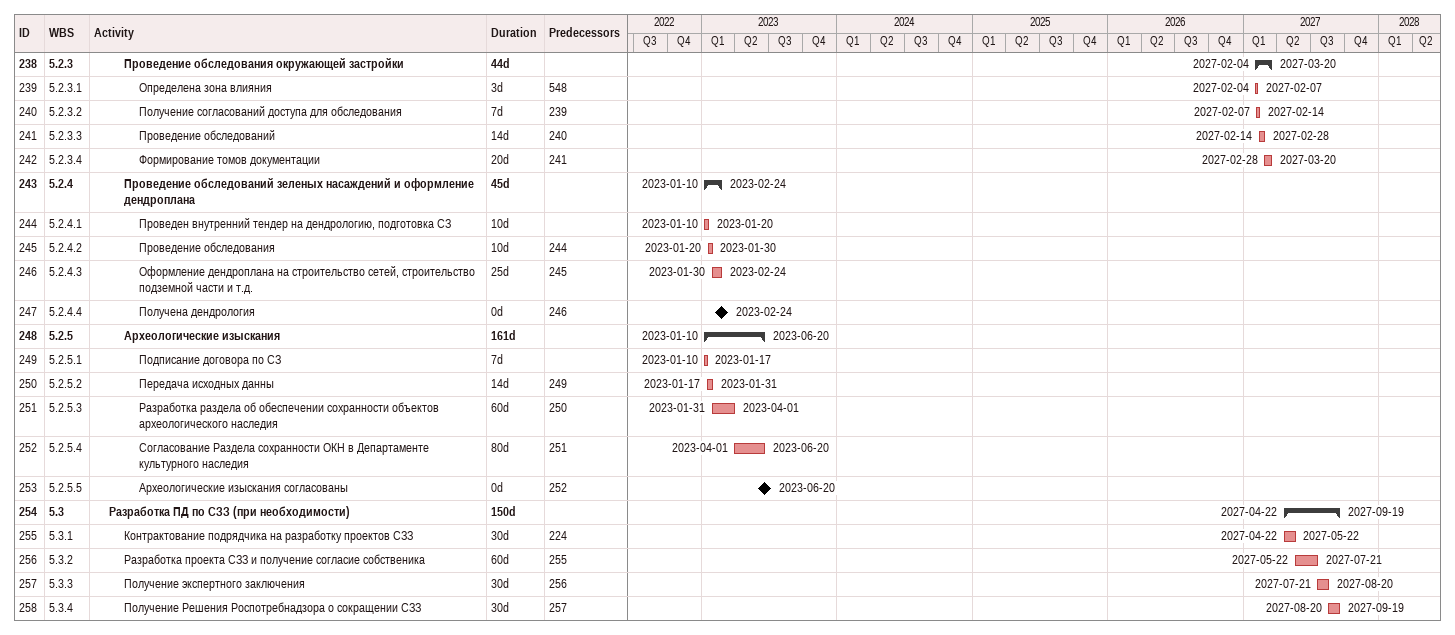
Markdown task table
| ID | WBS | Task | Duration | Start | Finish | Predecessors |
|---|---|---|---|---|---|---|
| 238 | 5.2.3 | **Проведение обследования окружающей застройки** | 44d | 2027-02-04 | 2027-03-20 |  |
| 239 | 5.2.3.1 | Определена зона влияния | 3d | 2027-02-04 | 2027-02-07 | 548 |
| 240 | 5.2.3.2 | Получение согласований доступа для обследования | 7d | 2027-02-07 | 2027-02-14 | 239 |
| 241 | 5.2.3.3 | Проведение обследований | 14d | 2027-02-14 | 2027-02-28 | 240 |
| 242 | 5.2.3.4 | Формирование томов документации | 20d | 2027-02-28 | 2027-03-20 | 241 |
| 243 | 5.2.4 | **Проведение обследований зеленых насаждений и оформление дендроплана** | 45d | 2023-01-10 | 2023-02-24 |  |
| 244 | 5.2.4.1 | Проведен внутренний тендер на дендрологию, подготовка СЗ | 10d | 2023-01-10 | 2023-01-20 |  |
| 245 | 5.2.4.2 | Проведение обследования | 10d | 2023-01-20 | 2023-01-30 | 244 |
| 246 | 5.2.4.3 | Оформление дендроплана на строительство сетей, строительство подземной части и т.д. | 25d | 2023-01-30 | 2023-02-24 | 245 |
| 247 | 5.2.4.4 | Получена дендрология | 0d | 2023-02-24 | 2023-02-24 | 246 |
| 248 | 5.2.5 | **Археологические изыскания** | 161d | 2023-01-10 | 2023-06-20 |  |
| 249 | 5.2.5.1 | Подписание договора по СЗ | 7d | 2023-01-10 | 2023-01-17 |  |
| 250 | 5.2.5.2 | Передача исходных данны | 14d | 2023-01-17 | 2023-01-31 | 249 |
| 251 | 5.2.5.3 | Разработка раздела об обеспечении сохранности объектов археологического наследия | 60d | 2023-01-31 | 2023-04-01 | 250 |
| 252 | 5.2.5.4 | Согласование Раздела сохранности ОКН в Департаменте культурного наследия | 80d | 2023-04-01 | 2023-06-20 | 251 |
| 253 | 5.2.5.5 | Археологические изыскания согласованы | 0d | 2023-06-20 | 2023-06-20 | 252 |
| 254 | 5.3 | **Разработка ПД по СЗЗ (при необходимости)** | 150d | 2027-04-22 | 2027-09-19 |  |
| 255 | 5.3.1 | Контрактование подрядчика на разработку проектов СЗЗ | 30d | 2027-04-22 | 2027-05-22 | 224 |
| 256 | 5.3.2 | Разработка проекта СЗЗ и получение согласие собственика | 60d | 2027-05-22 | 2027-07-21 | 255 |
| 257 | 5.3.3 | Получение экспертного заключения | 30d | 2027-07-21 | 2027-08-20 | 256 |
| 258 | 5.3.4 | Получение Решения Роспотребнадзора о сокращении СЗЗ | 30d | 2027-08-20 | 2027-09-19 | 257 |
